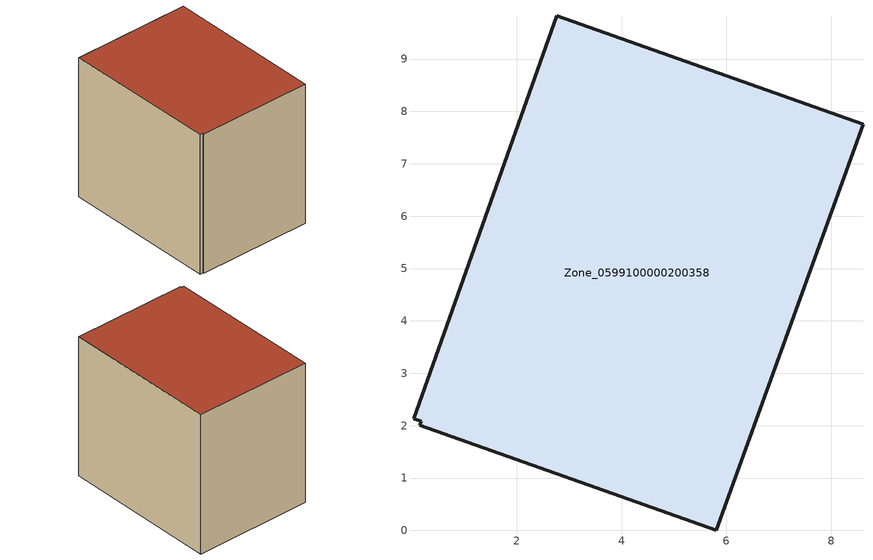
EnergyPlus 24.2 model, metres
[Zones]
Zone_0599100000200358
 floor ground (C_G): 5.81,0 0.15,2.01 0.18,2.08 0.03,2.13 2.76,9.83 8.61,7.76 z0.62
 wall outside (C_F): 5.81,0 8.61,7.76 2.76,9.83 0.03,2.13 0.18,2.08 0.15,2.01 5.81,0 z0.62:8.07
 roof outside (C_R): 0.15,2.01 5.81,0 8.61,7.76 2.76,9.83 0.03,2.13 0.18,2.08 z8.07
[BUILDING]
Pand.0599100000200358: North Axis=0; Terrain=City; Loads Convergence Tolerance Value=0.04; Temperature Convergence Tolerance Value=0.4; Solar Distribution=FullExterior; Maximum Number of Warmup Days=25; Minimum Number of Warmup Days=1
[Site:Location]
Rotterdam.The.Hague.AP_ZH_NLD Design_Conditions: Latitude=51.96; Longitude=4.45; Time Zone=1; Elevation=-4.5
[SITE:GROUNDTEMPERATURE:BUILDINGSURFACE]
18, 18, 18, 18, 18, 18, 18, 18, 18, 18, 18, 18
[MATERIAL] Thermal Absorptance=0.9; Solar Absorptance=0.7; Visible Absorptance=0.7
Name | Roughness | Thickness | Conductivity | Density | Specific Heat
G.TI.1965-1974 | MediumSmooth | 0.15 | 0.882353 | 540 | 1210
F.TI.1965-1974 | Rough | 0.3 | 0.697674 | 1920 | 840
R.TI.1965-1974 | MediumRough | 0.2 | 0.232558 | 1500 | 1000
[CONSTRUCTION]
C_G: G.TI.1965-1974
C_F: F.TI.1965-1974
C_R: R.TI.1965-1974
[ZONE]
Zone_0599100000200358: Type=1; Multiplier=1; Ceiling Height=Autocalculate; Volume=Autocalculate; Floor Area=autocalculate; Part of Total Floor Area=Yes
[ZONEINFILTRATION:DESIGNFLOWRATE]
Infil_Zone_0599100000200358: Zone or ZoneList or Space or SpaceList=Zone_0599100000200358; Schedule=AlwaysOn; Design Flow Rate Calculation Method=Flow/Area; Flow Rate per Floor Area=0.003; Constant Term Coefficient=1; Temperature Term Coefficient=0; Velocity Term Coefficient=0; Velocity Squared Term Coefficient=0
[HVACTEMPLATE:ZONE:IDEALLOADSAIRSYSTEM]
Zone_0599100000200358: Maximum Heating Supply Air Temperature=50; Minimum Cooling Supply Air Temperature=13; Maximum Heating Supply Air Humidity Ratio=0.0156; Minimum Cooling Supply Air Humidity Ratio=0.0077; Heating Limit=NoLimit; Cooling Limit=NoLimit; Dehumidification Control Type=ConstantSensibleHeatRatio; Cooling Sensible Heat Ratio=0.7; Dehumidification Setpoint=60; Humidification Control Type=None; Humidification Setpoint=30; Outdoor Air Method=None; Outdoor Air Flow Rate per Person=0.00944; Outdoor Air Flow Rate per Zone Floor Area=0; Outdoor Air Flow Rate per Zone=0; Demand Controlled Ventilation Type=None; Outdoor Air Economizer Type=NoEconomizer; Heat Recovery Type=None; Sensible Heat Recovery Effectiveness=0.7; Latent Heat Recovery Effectiveness=0.65
[ZONECONTROL:THERMOSTAT]
ThermostatControl_Zone_0599100000200358: Zone or ZoneList=Zone_0599100000200358; Control Type Schedule=DualSetpointControlType; Control 1=Thermostat_Zone_0599100000200358; Temperature Difference Between Cutout And Setpoint=0
[THERMOSTATSETPOINT:DUALSETPOINT]
Thermostat_Zone_0599100000200358: Heating Setpoint Temperature Schedule=HeatingSetpoint_Zone_0599100000200358; Cooling Setpoint Temperature Schedule=CoolingSetpoint_Zone_0599100000200358
[SCHEDULE:COMPACT]
HeatingSetpoint_Zone_0599100000200358: Through: 12/31, For: AllDays, Until: 24:00, 21
CoolingSetpoint_Zone_0599100000200358: Through: 12/31, For: AllDays, Until: 24:00, 24
DualSetpointControlType: Through: 12/31, For: AllDays, Until: 24:00, 4
AlwaysOn: Through: 12/31, For: AllDays, Until: 24:00, 1
